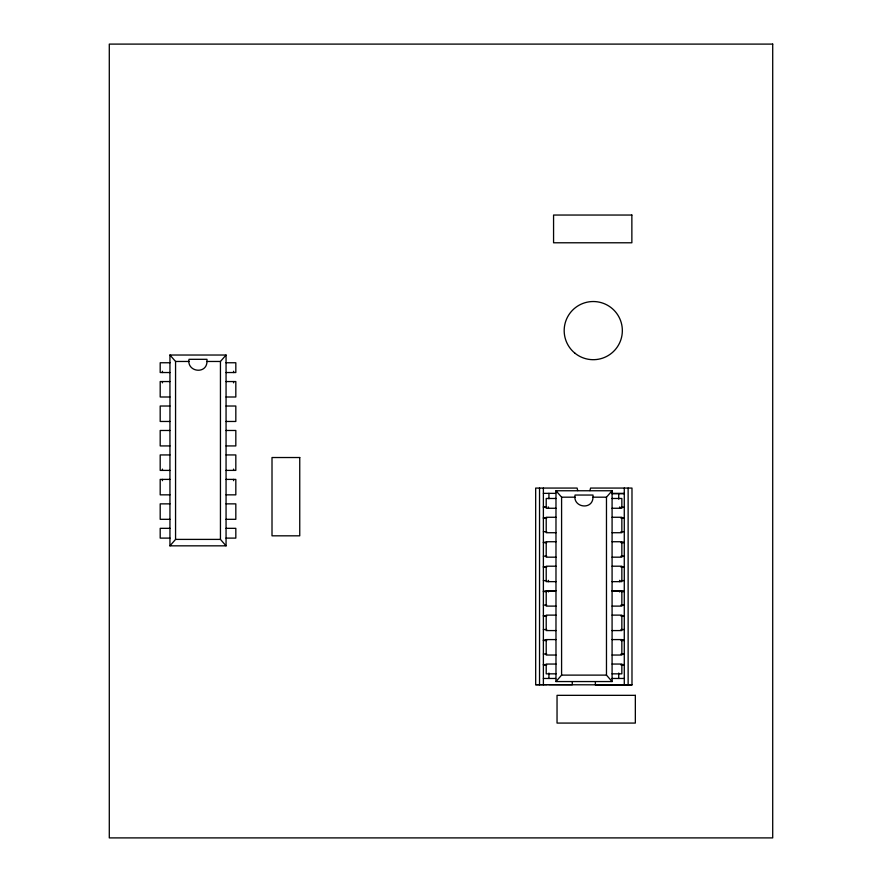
<?xml version="1.0" encoding="UTF-8"?>
<svg xmlns="http://www.w3.org/2000/svg" width="882" height="882" viewBox="0 0 882 882"><rect width="100%" height="100%" fill="white"/><g stroke="black" fill="none" stroke-linecap="round" stroke-linejoin="round"><path stroke-width="1.32" d="M206.983 361.466C206.774 374.751 186.631 372.039 189.024 359.316L206.983 359.316L206.983 361.466L220.445 361.466L226.057 355.027L169.95 355.027L169.95 545.837L226.057 545.837L226.057 355.027M593.002 497.183C592.792 510.48 572.65 507.756 575.053 495.045L593.002 495.045L593.002 497.183L606.474 497.183L612.086 490.756L555.98 490.756L555.98 681.554L612.086 681.554L612.086 490.756M589.926 490.635L590.576 488.066L631.986 488.066L631.986 684.884L595.394 684.884L595.383 681.995M169.95 545.837L175.562 539.398L175.562 361.466L169.95 355.027M555.98 681.554L561.591 675.116L561.591 497.183L555.98 490.756M577.732 490.635L577.093 488.066L535.672 488.066L535.683 684.708L547.237 684.664M175.562 361.466L189.024 361.466M169.95 362.756L160.193 362.756L160.193 372.535L169.95 372.535M226.057 362.756L235.825 362.756L235.825 372.535L226.057 372.535M169.95 381.553L160.193 381.553L160.193 396.999L169.95 396.999M226.057 381.553L235.825 381.553L235.825 396.999L226.057 396.999M169.95 406.018L160.193 406.018L160.193 421.464L169.95 421.464M226.057 406.018L235.825 406.018L235.825 421.464L226.057 421.464M169.95 430.471L160.193 430.471L160.193 445.928L169.95 445.928M226.057 430.471L235.825 430.471L235.825 445.928L226.057 445.928M169.95 454.936L160.193 454.936L160.193 470.393L169.95 470.393M226.057 454.936L235.825 454.936L235.825 470.393L226.057 470.393M169.95 479.4L160.193 479.4L160.193 494.846L169.95 494.846M226.057 479.4L235.825 479.4L235.825 494.846L226.057 494.846M543.378 493.358L555.605 493.358M612.141 493.358L624.28 493.358M612.053 493.744L624.28 493.744M561.591 497.183L575.053 497.183M555.98 498.473L546.212 498.473L546.212 508.264L555.98 508.264M612.086 498.473L621.843 498.473L621.843 508.264L612.086 508.264M169.95 503.865L160.193 503.865L160.193 519.311L169.95 519.311M226.057 503.865L235.825 503.865L235.825 519.311L226.057 519.311M543.378 506.841L546.708 506.841M543.378 507.227L546.079 507.227M620.95 507.227L624.28 507.227M555.98 517.271L546.212 517.271L546.212 532.728L555.98 532.728M612.086 517.271L621.843 517.271L621.843 532.728L612.086 532.728M543.378 517.822L546.079 517.822M621.578 517.822L624.28 517.822M543.378 518.208L546.708 518.208M620.95 518.208L624.28 518.208M169.95 528.329L160.193 528.329L160.193 538.108L169.95 538.108M226.057 528.329L235.825 528.329L235.825 538.108L226.057 538.108M543.378 531.692L546.708 531.692M620.95 531.692L624.28 531.692M175.562 539.398L220.445 539.398L226.057 545.837M555.98 541.735L546.212 541.735L546.212 557.181L555.98 557.181M612.086 541.735L621.843 541.735L621.843 557.181L612.086 557.181M543.378 542.287L546.079 542.287M621.578 542.287L624.28 542.287M543.378 542.673L546.708 542.673M620.95 542.673L624.28 542.673M543.378 556.156L546.708 556.156M620.95 556.156L624.28 556.156M555.98 566.2L546.212 566.2L546.212 581.646L555.98 581.646M612.086 566.2L621.843 566.2L621.843 581.646L612.086 581.646M543.378 566.74L546.079 566.74M621.578 566.74L624.28 566.74M543.378 567.126L546.708 567.126M620.95 567.126L624.28 567.126M543.378 580.61L546.708 580.61M620.95 580.61L624.28 580.61M555.98 590.664L546.212 590.664L546.212 606.11L555.98 606.11M612.086 590.664L621.843 590.664L621.843 606.11L612.086 606.11M543.378 591.205L555.517 591.205M612.141 591.205L624.28 591.205M543.378 591.59L546.708 591.59M620.95 591.59L624.28 591.59M543.378 605.074L546.708 605.074M620.95 605.074L624.28 605.074M555.98 615.118L546.212 615.118L546.212 630.575L555.98 630.575M612.086 615.118L621.843 615.118L621.843 630.575L612.086 630.575M543.378 615.669L546.079 615.669M621.578 615.669L624.28 615.669M543.378 616.055L546.708 616.055M620.95 616.055L624.28 616.055M543.378 629.539L546.708 629.539M620.95 629.539L624.28 629.539M555.98 639.582L546.212 639.582L546.212 655.039L555.98 655.039M612.086 639.582L621.843 639.582L621.843 655.039L612.086 655.039M543.378 640.134L546.079 640.134M621.578 640.134L624.28 640.134M543.378 640.519L546.708 640.519M620.95 640.519L624.28 640.519M543.378 654.003L546.708 654.003M620.95 654.003L624.28 654.003M555.98 664.047L546.212 664.047L546.212 673.837L555.98 673.837M612.086 664.047L621.843 664.047L621.843 673.837L612.086 673.837M543.378 664.598L546.079 664.598M621.578 664.598L624.28 664.598M543.378 664.984L546.708 664.984M620.95 664.984L624.28 664.984M561.591 675.116L606.474 675.116L612.086 681.554M543.378 488.066L543.378 678.467L555.605 678.467M612.053 678.467L624.28 678.467L624.28 684.884L631.986 684.884M535.683 684.708L624.28 684.884M548.681 684.664L572.275 684.708L572.275 681.995M543.378 678.467L543.389 684.708M628.127 488.066L628.138 684.884M624.28 488.066L624.28 678.467M619.605 506.974L619.605 508.264M619.605 580.356L619.605 581.646M619.605 590.664L619.605 591.943M618.723 493.744L618.723 499.135M618.723 673.065L618.723 678.467M606.474 497.183L606.474 675.116M548.935 493.358L548.935 498.749M548.935 673.065L548.935 678.467M548.461 506.974L548.461 508.264M548.461 580.356L548.461 581.646M548.461 590.664L548.461 591.943M539.53 488.066L539.53 684.708M233.576 371.256L233.576 372.535M233.576 381.553L233.576 382.843M233.576 469.103L233.576 470.393M233.576 479.4L233.576 480.69M220.445 361.466L220.445 539.398M162.431 371.256L162.431 372.535M162.431 381.553L162.431 382.843M162.431 469.103L162.431 470.393M162.431 479.4L162.431 480.69M772.709 44.1L109.291 44.1L109.291 837.9L772.709 837.9L772.709 44.1M631.865 215.043L553.565 215.043L553.565 242.782L631.865 242.782L631.865 215.043M299.748 457.526L272.009 457.526L272.009 535.826L299.748 535.826L299.748 457.526M635.338 695.336L557.038 695.336L557.038 723.075L635.338 723.075L635.338 695.336M574.899 353.164A29.084 29.084 0 0 0 621.975 335.237A29.084 29.084 0 0 0 582.914 303.43A29.084 29.084 0 0 0 574.899 353.164"/></g></svg>
